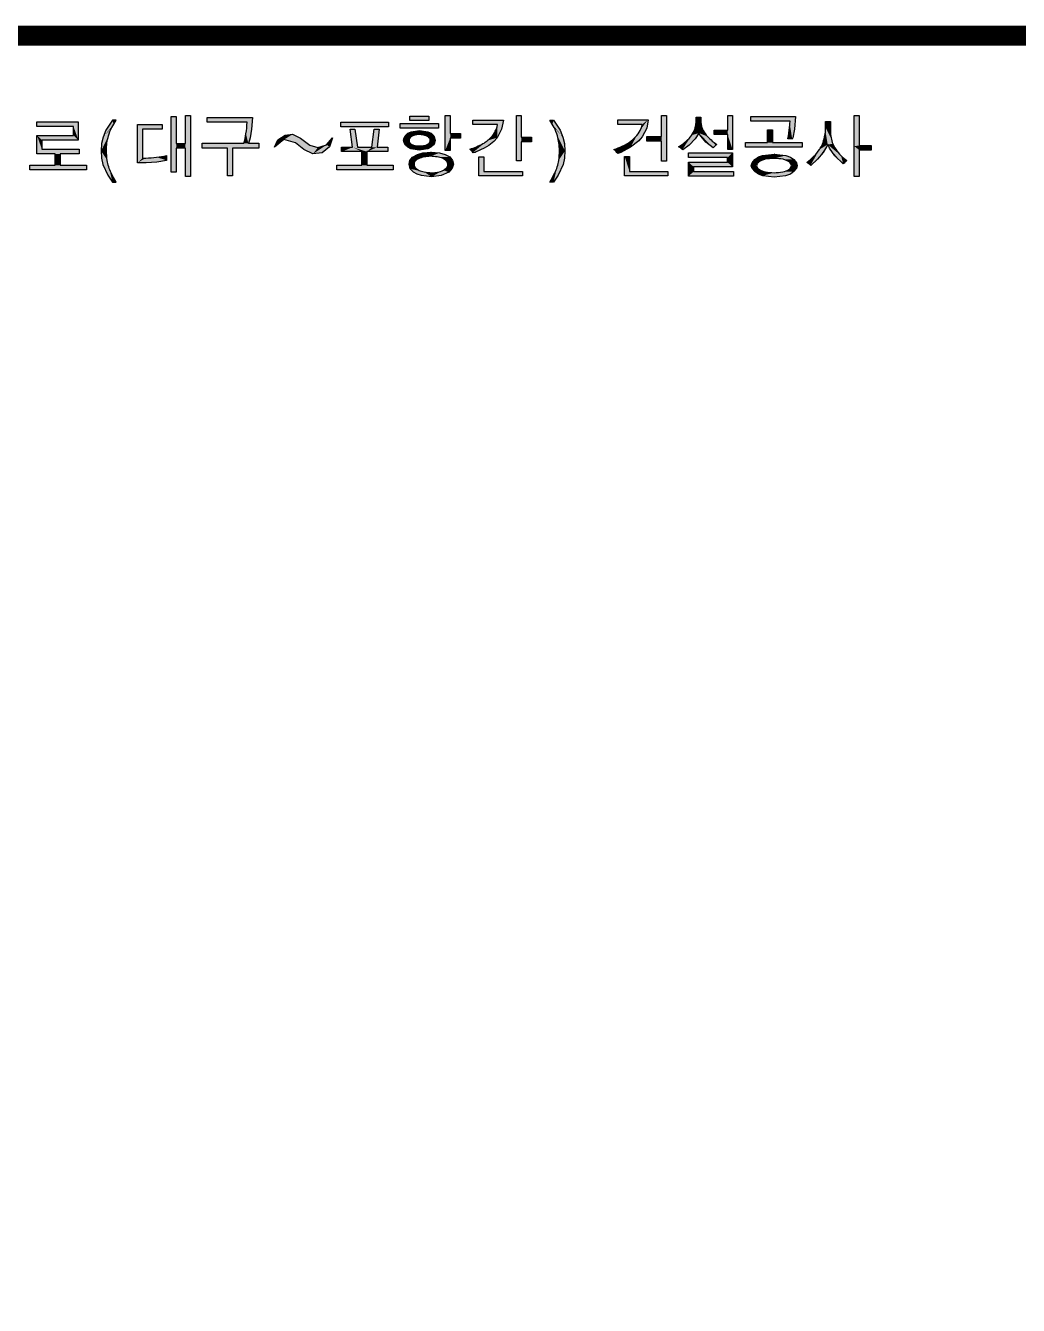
# Model space of a CAD drawing. Extents: x 0 to 777, y 0 to 579.
# Drawn here: x 95.4 to 194.3, y 434.5 to 562 of the extents above; entities that cross this region are included whole.
import ezdxf

# ---------------------------------------------------------------- set-up
doc = ezdxf.new("R2010")
doc.units = 0
doc.header["$MEASUREMENT"] = 0
doc.layers.get('0').update_dxf_attribs({"linetype": 'CONTINUOUS'})

# ---------------------------------------------------------------- blocks, each defined once
blk = doc.blocks.new('*U16', base_point=(64.74, 547.68))
at = {"color": 0}
for points in [[(64.74, 547.68), (64.25, 547.68), (64.25, 545.78)], [(64.74, 546.22), (64.74, 547.68), (64.25, 545.78)], [(64.25, 545.78), (68.61, 545.78), (66.66, 546.22)], [(66.66, 546.22), (64.74, 546.22), (64.25, 545.78)], [(68.61, 545.78), (68.61, 546.22), (66.66, 546.22)], [(64.25, 545.78), (66.43, 545.78), (68.61, 545.78)]]:
    blk.add_solid(points, dxfattribs=at)
blk = doc.blocks.new('*U17', base_point=(63.35, 548.42))
at = {"color": 0}
for points in [[(66.69, 551.32), (63.63, 551.32), (63.63, 550.89)], [(66.69, 551.32), (63.63, 550.89), (66.12, 550.89)], [(66.07, 549.58), (66.51, 550.42), (66.69, 551.32)], [(66.07, 549.58), (66.69, 551.32), (66.12, 550.89)], [(66.07, 549.58), (65.89, 550.22), (65.66, 549.84)], [(66.07, 549.58), (65.91, 550.25), (65.89, 550.22)], [(66.07, 549.58), (66.07, 550.68), (65.91, 550.25)], [(66.07, 549.58), (66.12, 550.89), (66.07, 550.68)], [(64.66, 548.99), (63.35, 548.42), (63.66, 548.09)], [(63.66, 548.09), (63.97, 548.17), (66.07, 549.58)], [(65.07, 549.27), (63.66, 548.09), (66.07, 549.58)], [(65.07, 549.27), (64.69, 549.01), (63.66, 548.09)], [(64.69, 549.01), (64.66, 548.99), (63.66, 548.09)], [(63.97, 548.17), (65.25, 548.81), (66.07, 549.58)], [(63.97, 548.17), (64.79, 548.53), (65.25, 548.81)], [(65.48, 549.63), (65.07, 549.27), (66.07, 549.58)], [(65.25, 548.81), (65.74, 549.19), (66.07, 549.58)], [(65.66, 549.84), (65.48, 549.63), (66.07, 549.58)], [(63.66, 548.09), (63.87, 548.12), (63.97, 548.17)], [(63.66, 548.09), (63.69, 548.07), (63.87, 548.12)]]:
    blk.add_solid(points, dxfattribs=at)
blk = doc.blocks.new('*U18', base_point=(68.48, 549.63))
at = {"color": 0}
for points in [[(68.48, 549.63), (68.48, 551.78), (67.99, 551.78)], [(67.99, 551.78), (67.99, 549.53), (67.99, 547.27)], [(68.48, 549.63), (67.99, 551.78), (67.99, 547.27)], [(68.48, 549.63), (67.99, 547.27), (68.48, 549.17)], [(67.99, 547.27), (68.48, 547.27), (68.48, 549.17)], [(68.48, 549.17), (69.51, 549.17), (69.51, 549.63)], [(68.48, 549.17), (69.51, 549.63), (68.48, 549.63)]]:
    blk.add_solid(points, dxfattribs=at)
blk = doc.blocks.new('*U33', base_point=(164.1, 547.5))
at = {"color": 0}
for points in [[(164.13, 547.94), (162.97, 547.81), (163.22, 547.42)], [(163.22, 547.42), (164.1, 547.5), (164.13, 547.94)], [(164.1, 547.5), (164.15, 547.93), (164.13, 547.94)]]:
    blk.add_solid(points, dxfattribs=at)
blk = doc.blocks.new('*U34', base_point=(164.15, 547.93))
at = {"color": 0}
for points in [[(162.97, 547.81), (162.17, 547.4), (161.84, 546.78)], [(162.4, 546.96), (162.97, 547.81), (161.84, 546.78)], [(162.17, 547.4), (161.92, 547.07), (161.84, 546.78)], [(162.97, 547.81), (162.56, 547.66), (162.17, 547.4)], [(162.4, 546.96), (162.49, 547.08), (162.97, 547.81)], [(162.49, 547.08), (162.58, 547.17), (162.97, 547.81)], [(162.58, 547.17), (162.73, 547.26), (162.97, 547.81)], [(162.73, 547.26), (162.87, 547.32), (162.97, 547.81)], [(162.87, 547.32), (163.11, 547.4), (162.97, 547.81)], [(163.11, 547.4), (163.22, 547.42), (162.97, 547.81)], [(164.15, 547.93), (164.1, 547.5), (164.12, 547.5)], [(165.28, 547.81), (164.15, 547.93), (164.12, 547.5)], [(166.07, 547.4), (165.28, 547.81), (164.12, 547.5)], [(166.07, 547.4), (164.12, 547.5), (164.99, 547.42)], [(166.07, 547.4), (164.99, 547.42), (165.2, 547.37)], [(166.07, 547.4), (165.2, 547.37), (165.33, 547.32)], [(166.07, 547.4), (165.74, 547.63), (165.28, 547.81)], [(166.07, 547.4), (165.33, 547.32), (165.49, 547.25)], [(166.07, 547.4), (165.49, 547.25), (165.61, 547.17)], [(166.07, 547.4), (165.61, 547.17), (165.7, 547.09)], [(166.07, 547.4), (165.7, 547.09), (165.78, 547)], [(166.07, 547.4), (165.78, 547), (165.79, 546.99)], [(166.07, 547.4), (165.79, 546.99), (165.82, 546.93)], [(166.07, 546.19), (166.07, 547.4), (165.82, 546.93)], [(166.4, 546.81), (166.33, 547.09), (166.07, 547.4)], [(166.07, 546.19), (166.4, 546.81), (166.07, 547.4)], [(162.4, 546.96), (162.4, 546.96), (161.84, 546.78)], [(162.38, 546.9), (162.4, 546.96), (161.84, 546.78)], [(162.36, 546.84), (162.38, 546.9), (161.84, 546.78)], [(162.35, 546.78), (162.36, 546.84), (161.84, 546.78)], [(161.84, 546.78), (161.92, 546.5), (162.17, 546.19)], [(161.84, 546.78), (162.17, 546.19), (162.99, 545.78)], [(162.35, 546.76), (162.35, 546.78), (161.84, 546.78)], [(162.36, 546.71), (162.35, 546.76), (161.84, 546.78)], [(162.38, 546.67), (162.36, 546.71), (161.84, 546.78)], [(162.4, 546.63), (162.38, 546.67), (161.84, 546.78)], [(162.48, 546.52), (162.4, 546.63), (161.84, 546.78)], [(162.58, 546.42), (162.48, 546.52), (161.84, 546.78)], [(162.67, 546.37), (162.58, 546.42), (161.84, 546.78)], [(162.67, 546.37), (161.84, 546.78), (162.99, 545.78)], [(162.17, 546.19), (162.53, 545.96), (162.99, 545.78)], [(162.95, 546.24), (162.67, 546.37), (162.99, 545.78)], [(163.25, 546.17), (162.95, 546.24), (162.99, 545.78)], [(162.99, 545.78), (165.25, 545.78), (166.07, 546.19)], [(164.97, 546.17), (162.99, 545.78), (166.07, 546.19)], [(164.1, 546.09), (163.25, 546.17), (162.99, 545.78)], [(164.97, 546.17), (164.1, 546.09), (162.99, 545.78)], [(166.07, 546.19), (165.07, 546.19), (164.97, 546.17)], [(166.07, 546.19), (165.36, 546.3), (165.07, 546.19)], [(165.25, 545.78), (165.74, 545.96), (166.07, 546.19)], [(166.07, 546.19), (165.63, 546.45), (165.36, 546.3)], [(166.07, 546.19), (165.67, 546.48), (165.63, 546.45)], [(166.07, 546.19), (165.74, 546.53), (165.67, 546.48)], [(166.07, 546.19), (165.79, 546.6), (165.74, 546.53)], [(166.07, 546.19), (165.81, 546.65), (165.79, 546.6)], [(166.07, 546.19), (165.83, 546.73), (165.81, 546.65)], [(166.07, 546.19), (165.82, 546.93), (165.83, 546.87)], [(166.07, 546.19), (165.83, 546.87), (165.84, 546.81)], [(166.07, 546.19), (165.84, 546.81), (165.83, 546.73)], [(166.07, 546.19), (165.84, 546.81), (165.84, 546.81)], [(166.07, 546.19), (166.33, 546.5), (166.4, 546.81)], [(162.99, 545.78), (164.12, 545.66), (165.25, 545.78)]]:
    blk.add_solid(points, dxfattribs=at)
blk = doc.blocks.new('*U35', base_point=(150.97, 550.91))
at = {"color": 0}
for points in [[(151.53, 551.37), (148.53, 551.37), (148.53, 550.91)], [(151.53, 551.37), (148.53, 550.91), (150.97, 550.91)], [(149.79, 548.63), (150.97, 549.68), (151.53, 551.37)], [(149.79, 548.63), (151.53, 551.37), (150.84, 550.45)], [(151.53, 551.37), (150.85, 550.47), (150.84, 550.45)], [(151.53, 551.37), (150.89, 550.58), (150.85, 550.47)], [(151.53, 551.37), (150.97, 550.91), (150.89, 550.58)], [(150.97, 549.68), (151.4, 550.53), (151.53, 551.37)], [(149.79, 548.63), (150.84, 550.45), (150.46, 549.85)], [(150.97, 550.91), (150.92, 550.71), (150.89, 550.58)], [(148.97, 548.73), (148.15, 548.4), (148.53, 547.99)], [(150.05, 549.42), (149.87, 549.27), (148.53, 547.99)], [(150.05, 549.42), (148.53, 547.99), (149.79, 548.63)], [(149.87, 549.27), (149.04, 548.77), (148.53, 547.99)], [(149.04, 548.77), (148.97, 548.73), (148.53, 547.99)], [(148.53, 547.99), (148.71, 548.07), (149.79, 548.63)], [(148.71, 548.07), (148.84, 548.12), (149.79, 548.63)], [(150.46, 549.85), (150.43, 549.81), (149.79, 548.63)], [(150.43, 549.81), (150.05, 549.42), (149.79, 548.63)], [(149.79, 548.63), (150.61, 549.27), (150.97, 549.68)]]:
    blk.add_solid(points, dxfattribs=at)
blk = doc.blocks.new('*U36', base_point=(152.89, 549.71))
at = {"color": 0}
for points in [[(153.38, 551.78), (152.89, 551.78), (152.89, 549.71)], [(152.89, 549.24), (153.38, 547.24), (153.38, 551.78)], [(153.38, 551.78), (152.89, 549.71), (152.89, 549.24)], [(153.38, 547.24), (153.38, 549.53), (153.38, 551.78)], [(152.89, 549.71), (151.4, 549.71), (151.4, 549.24)], [(152.89, 549.71), (151.4, 549.24), (152.89, 549.24)], [(152.89, 549.24), (152.89, 547.24), (153.38, 547.24)]]:
    blk.add_solid(points, dxfattribs=at)
blk = doc.blocks.new('*U37', base_point=(151.35, 545.78))
at = {"color": 0}
for points in [[(149.69, 546.22), (149.69, 547.71), (149.2, 547.71)], [(149.69, 546.22), (149.2, 547.71), (149.2, 545.78)], [(149.2, 545.78), (151.35, 545.78), (153.51, 546.22)], [(149.2, 545.78), (153.51, 546.22), (149.69, 546.22)], [(153.51, 546.22), (151.58, 546.22), (149.69, 546.22)], [(151.35, 545.78), (153.51, 545.78), (153.51, 546.22)]]:
    blk.add_solid(points, dxfattribs=at)
blk = doc.blocks.new('*U38', base_point=(155.17, 549.09))
at = {"color": 0}
for points in [[(157.04, 550.3), (156.33, 551.19), (156.3, 550.86)], [(156.81, 551.17), (156.81, 551.63), (156.33, 551.63)], [(156.84, 550.89), (156.81, 551.17), (156.33, 551.63)], [(156.91, 550.62), (156.84, 550.89), (156.33, 551.63)], [(157.04, 550.3), (156.91, 550.62), (156.33, 551.63)], [(157.04, 550.3), (156.33, 551.63), (156.33, 551.19)], [(154.96, 548.4), (155.63, 548.83), (156.61, 550.04)], [(155.9, 549.84), (154.96, 548.4), (156.61, 550.04)], [(155.63, 548.83), (156.25, 549.48), (156.61, 550.04)], [(156.15, 550.3), (155.9, 549.84), (156.61, 550.04)], [(156.21, 550.46), (156.15, 550.3), (156.61, 550.04)], [(156.3, 550.86), (156.21, 550.46), (156.61, 550.04)], [(156.61, 550.04), (157.04, 550.3), (156.3, 550.86)], [(156.61, 550.04), (157.07, 550.25), (157.04, 550.3)], [(156.61, 550.04), (157.45, 549.71), (157.07, 550.25)], [(156.61, 550.04), (156.71, 549.86), (156.79, 549.73)], [(156.61, 550.04), (156.79, 549.73), (158.02, 548.58)], [(156.61, 550.04), (158.02, 548.58), (158.28, 548.81)], [(156.61, 550.04), (158.28, 548.81), (157.45, 549.71)], [(155.17, 549.09), (154.58, 548.68), (154.96, 548.4)], [(155.9, 549.84), (155.76, 549.66), (154.96, 548.4)], [(155.76, 549.66), (155.17, 549.09), (154.96, 548.4)], [(154.96, 548.4), (154.99, 548.37), (155.63, 548.83)], [(156.79, 549.73), (157.3, 549.14), (158.02, 548.58)], [(158.28, 548.81), (157.94, 549.24), (157.45, 549.71)], [(158.28, 548.99), (158.25, 549.01), (157.94, 549.24)], [(158.28, 548.81), (158.28, 548.99), (157.94, 549.24)], [(158.02, 548.58), (158.22, 548.76), (158.28, 548.81)], [(158.02, 548.58), (158.17, 548.71), (158.22, 548.76)], [(158.28, 548.81), (158.4, 548.91), (158.28, 548.99)]]:
    blk.add_solid(points, dxfattribs=at)
blk = doc.blocks.new('*U39', base_point=(157.76, 548.07))
at = {"color": 0}
for points in [[(157.76, 548.07), (155.58, 548.07), (155.58, 547.6)], [(159.94, 548.07), (157.76, 548.07), (155.58, 547.6)], [(159.94, 548.07), (155.58, 547.6), (159.45, 547.6)], [(155.58, 547.6), (157.53, 547.6), (159.45, 547.6)], [(159.94, 546.68), (159.94, 548.07), (159.45, 547.6)], [(159.94, 546.68), (159.45, 547.6), (159.45, 547.14)], [(159.45, 547.14), (157.51, 547.14), (155.58, 547.14)], [(155.58, 547.14), (155.58, 545.76), (156.07, 546.19)], [(155.58, 547.14), (156.07, 546.19), (156.07, 546.68)], [(159.45, 547.14), (155.58, 547.14), (156.07, 546.68)], [(155.58, 545.76), (160.07, 545.76), (158.07, 546.19)], [(155.58, 545.76), (158.07, 546.19), (156.07, 546.19)], [(156.07, 546.68), (159.94, 546.68), (159.45, 547.14)], [(156.07, 546.68), (158.02, 546.68), (159.94, 546.68)], [(160.07, 545.76), (160.07, 546.19), (158.07, 546.19)], [(155.58, 545.76), (157.84, 545.76), (160.07, 545.76)]]:
    blk.add_solid(points, dxfattribs=at)
blk = doc.blocks.new('*U40', base_point=(159.97, 550.09))
at = {"color": 0}
for points in [[(159.97, 550.09), (159.97, 551.78), (159.48, 551.78)], [(159.97, 548.4), (159.97, 550.09), (159.48, 551.78)], [(159.48, 549.89), (159.97, 548.4), (159.48, 551.78)], [(159.48, 551.78), (159.48, 550.32), (159.48, 549.89)], [(159.48, 550.32), (158.12, 550.32), (158.12, 549.89)], [(159.48, 550.32), (158.12, 549.89), (159.48, 549.89)], [(159.48, 549.89), (159.48, 548.4), (159.97, 548.4)]]:
    blk.add_solid(points, dxfattribs=at)
blk = doc.blocks.new('*U41', base_point=(161.79, 551.68))
at = {"color": 0}
for points in [[(161.79, 551.68), (161.79, 551.22), (163.76, 551.22)], [(166.22, 551.68), (163.99, 551.68), (161.79, 551.68)], [(161.79, 551.68), (163.76, 551.22), (165.71, 551.22)], [(166.22, 551.68), (161.79, 551.68), (165.71, 551.22)], [(165.71, 551.22), (165.69, 550.96), (165.69, 550.86)], [(165.71, 551.22), (165.69, 550.86), (165.92, 549.42)], [(165.92, 549.42), (166.22, 551.68), (165.71, 551.22)], [(165.92, 549.42), (166.12, 550.42), (166.22, 551.68)], [(165.66, 550.6), (165.48, 549.48), (165.92, 549.42)], [(165.69, 550.86), (165.66, 550.6), (165.92, 549.42)], [(165.92, 549.42), (165.97, 549.58), (166.12, 550.42)]]:
    blk.add_solid(points, dxfattribs=at)
blk = doc.blocks.new('*U42', base_point=(163.94, 549.09))
at = {"color": 0}
for points in [[(163.94, 549.09), (163.94, 550.35), (163.45, 550.35)], [(163.94, 549.09), (163.45, 550.35), (163.45, 549.09)], [(163.45, 549.09), (161.25, 549.09), (161.25, 548.63)], [(163.45, 549.09), (161.25, 548.63), (166.89, 548.63)], [(161.25, 548.63), (164.07, 548.63), (166.89, 548.63)], [(166.89, 548.63), (163.94, 549.09), (163.45, 549.09)], [(166.89, 548.63), (166.89, 549.09), (163.94, 549.09)]]:
    blk.add_solid(points, dxfattribs=at)
blk = doc.blocks.new('*U43', base_point=(167.38, 547.12))
at = {"color": 0}
for points in [[(169.71, 551.19), (169.25, 551.19), (169.25, 550.58)], [(169.71, 550.24), (169.71, 551.19), (169.25, 550.58)], [(169.71, 550.24), (169.71, 550.6), (169.71, 551.19)], [(169.22, 550.3), (169.15, 549.66), (169.45, 548.91)], [(169.45, 548.91), (169.25, 550.58), (169.22, 550.3)], [(169.79, 549.58), (169.71, 550.24), (169.25, 550.58)], [(169.81, 549.45), (169.79, 549.58), (169.25, 550.58)], [(169.97, 548.96), (169.81, 549.45), (169.25, 550.58)], [(169.45, 548.91), (169.97, 548.96), (169.25, 550.58)], [(167.74, 546.83), (168.43, 547.42), (169.45, 548.91)], [(168.63, 548.4), (167.74, 546.83), (169.45, 548.91)], [(168.43, 547.42), (168.99, 548.12), (169.45, 548.91)], [(168.92, 548.94), (168.63, 548.4), (169.45, 548.91)], [(169.15, 549.66), (168.92, 548.94), (169.45, 548.91)], [(169.45, 548.91), (170.25, 548.45), (169.97, 548.96)], [(169.45, 548.91), (169.58, 548.63), (169.63, 548.53)], [(169.45, 548.91), (169.63, 548.53), (170.99, 546.96)], [(169.45, 548.91), (170.99, 546.96), (170.79, 547.78)], [(169.45, 548.91), (170.79, 547.78), (170.25, 548.45)], [(168.07, 547.73), (167.38, 547.12), (167.74, 546.83)], [(168.63, 548.4), (168.07, 547.73), (167.74, 546.83)], [(167.74, 546.83), (167.76, 546.81), (168.43, 547.42)], [(169.63, 548.53), (170.15, 547.78), (170.99, 546.96)], [(171.2, 547.18), (171.35, 547.3), (170.79, 547.78)], [(170.99, 546.96), (171.2, 547.18), (170.79, 547.78)]]:
    blk.add_solid(points, dxfattribs=at)
blk = doc.blocks.new('*U44', base_point=(172.58, 551.78))
at = {"color": 0}
for points in [[(172.58, 551.78), (172.1, 551.78), (172.1, 548.73)], [(172.58, 548.81), (172.58, 551.78), (172.1, 548.73)], [(172.58, 548.81), (172.1, 548.73), (172.58, 548.35)], [(172.1, 548.73), (172.1, 545.71), (172.58, 545.71)], [(172.1, 548.73), (172.58, 545.71), (172.58, 548.35)], [(172.58, 548.35), (173.76, 548.35), (173.76, 548.81)], [(172.58, 548.35), (173.76, 548.81), (172.58, 548.81)]]:
    blk.add_solid(points, dxfattribs=at)
blk = doc.blocks.new('*U25', base_point=(95.43, 547.96))
at = {"color": 0}
for points in [[(97.74, 551.17), (95.66, 551.17), (93.61, 551.17)], [(93.61, 551.17), (93.61, 550.71), (95.43, 550.71)], [(97.74, 551.17), (93.61, 551.17), (95.43, 550.71)], [(97.74, 551.17), (95.43, 550.71), (97.25, 550.71)], [(97.74, 549.35), (97.74, 551.17), (97.25, 550.71)], [(97.74, 549.35), (97.25, 550.71), (97.25, 549.81)], [(97.25, 549.81), (95.43, 549.81), (93.61, 549.81)], [(94.1, 549.35), (97.25, 549.81), (93.61, 549.81)], [(93.61, 549.81), (93.61, 547.96), (94.1, 548.42)], [(94.1, 548.42), (94.1, 549.35), (93.61, 549.81)], [(94.1, 549.35), (97.74, 549.35), (97.25, 549.81)], [(94.1, 549.35), (95.92, 549.35), (97.74, 549.35)], [(93.61, 547.96), (95.92, 547.96), (94.1, 548.42)], [(93.61, 547.96), (95.43, 547.96), (95.92, 547.96)], [(97.81, 548.42), (95.94, 548.42), (94.1, 548.42)], [(95.92, 547.96), (97.81, 548.42), (94.1, 548.42)], [(95.43, 547.96), (95.43, 546.83), (95.92, 546.83)], [(95.43, 547.96), (95.92, 546.83), (95.92, 547.96)], [(95.92, 547.96), (97.81, 547.96), (97.81, 548.42)], [(95.43, 546.83), (92.92, 546.83), (92.92, 546.37)], [(95.43, 546.83), (92.92, 546.37), (98.56, 546.37)], [(92.92, 546.37), (95.74, 546.37), (98.56, 546.37)], [(95.43, 546.83), (98.56, 546.37), (95.92, 546.83)], [(98.56, 546.37), (98.56, 546.83), (95.92, 546.83)]]:
    blk.add_solid(points, dxfattribs=at)
blk = doc.blocks.new('*U52', base_point=(90.94, 608.02))
at = {"color": 0}
for points in [[(90.02, 609.69), (89.66, 609.69), (89.89, 609.3)], [(90.94, 608.02), (90.02, 609.69), (89.89, 609.3)], [(90.94, 608.02), (89.89, 609.3), (90.07, 608.97)], [(90.94, 608.02), (90.66, 608.71), (90.02, 609.69)], [(91.15, 606.64), (90.94, 608.02), (90.07, 608.97)], [(91.15, 606.64), (90.07, 608.97), (90.35, 608.31)], [(91.15, 606.64), (90.35, 608.31), (90.41, 608.12)], [(91.15, 606.64), (90.41, 608.12), (90.56, 607.43)], [(90.56, 607.43), (90.61, 606.64), (91.15, 606.64)], [(91.15, 606.64), (91.1, 607.36), (90.94, 608.02)], [(90.02, 603.52), (90.97, 605.28), (91.15, 606.64)], [(90.53, 605.69), (90.02, 603.52), (91.15, 606.64)], [(90.61, 606.64), (90.53, 605.69), (91.15, 606.64)], [(90.97, 605.28), (91.1, 605.9), (91.15, 606.64)], [(90.53, 605.69), (90.34, 604.91), (90.02, 603.52)], [(90.02, 603.52), (90.48, 604.21), (90.97, 605.28)], [(90.34, 604.91), (90.15, 604.44), (90.02, 603.52)], [(90.15, 604.44), (89.64, 603.52), (90.02, 603.52)]]:
    blk.add_solid(points, dxfattribs=at)
blk = doc.blocks.new('*U30', base_point=(59.3, 547.66))
at = {"color": 0}
for points in [[(58.63, 547.91), (58.15, 547.63), (57.87, 547.3)], [(58.63, 547.91), (57.87, 547.3), (57.92, 546.48)], [(58.32, 547.09), (58.63, 547.91), (57.92, 546.48)], [(58.32, 547.09), (58.35, 547.17), (58.63, 547.91)], [(58.35, 547.17), (58.38, 547.22), (58.63, 547.91)], [(58.38, 547.22), (58.51, 547.34), (58.63, 547.91)], [(58.51, 547.34), (58.65, 547.44), (58.63, 547.91)], [(59.3, 547.66), (59.15, 548.07), (58.63, 547.91)], [(59.12, 547.62), (59.3, 547.66), (58.63, 547.91)], [(58.74, 547.48), (59.12, 547.62), (58.63, 547.91)], [(58.65, 547.44), (58.74, 547.48), (58.63, 547.91)], [(60.84, 548.07), (59.99, 548.14), (59.92, 547.73)], [(61.84, 547.66), (60.84, 548.07), (59.92, 547.73)], [(61.84, 547.66), (59.92, 547.73), (60.61, 547.66)], [(61.84, 547.66), (60.61, 547.66), (61.08, 547.54)], [(61.84, 547.66), (61.38, 547.91), (60.84, 548.07)], [(61.84, 547.66), (61.08, 547.54), (61.12, 547.53)], [(61.84, 547.66), (61.12, 547.53), (61.31, 547.43)], [(61.84, 547.66), (61.31, 547.43), (61.48, 547.3)], [(61.84, 547.66), (61.48, 547.3), (61.53, 547.24)], [(61.84, 547.66), (61.53, 547.24), (61.58, 547.17)], [(61.84, 547.66), (61.58, 547.17), (61.62, 547.1)], [(61.84, 547.66), (61.62, 547.1), (61.65, 547.01)], [(61.84, 547.66), (61.65, 547.01), (61.66, 546.93)], [(61.74, 546.14), (61.84, 547.66), (61.66, 546.93)], [(61.74, 546.14), (62.22, 546.94), (61.84, 547.66)], [(62.22, 546.94), (62.12, 547.32), (61.84, 547.66)], [(57.87, 547.3), (57.79, 546.94), (57.92, 546.48)], [(58.3, 547), (58.32, 547.09), (57.92, 546.48)], [(58.3, 546.91), (58.3, 547), (57.92, 546.48)], [(58.31, 546.83), (58.3, 546.91), (57.92, 546.48)], [(58.34, 546.74), (58.31, 546.83), (57.92, 546.48)], [(58.38, 546.65), (58.34, 546.74), (57.92, 546.48)], [(58.43, 546.58), (58.38, 546.65), (57.92, 546.48)], [(58.49, 546.51), (58.43, 546.58), (57.92, 546.48)], [(58.63, 546.4), (58.49, 546.51), (57.92, 546.48)], [(57.92, 546.48), (58.25, 546.14), (58.61, 545.94)], [(57.92, 546.48), (58.61, 545.94), (60.04, 545.68)], [(58.79, 546.32), (58.63, 546.4), (57.92, 546.48)], [(58.83, 546.31), (58.79, 546.32), (57.92, 546.48)], [(59.3, 546.17), (58.83, 546.31), (57.92, 546.48)], [(59.3, 546.17), (57.92, 546.48), (60.04, 545.68)], [(59.36, 546.16), (59.3, 546.17), (60.04, 545.68)], [(60.07, 546.09), (59.36, 546.16), (60.04, 545.68)], [(60.04, 545.68), (61.74, 546.14), (61.22, 546.35)], [(60.04, 545.68), (61.22, 546.35), (60.9, 546.21)], [(60.04, 545.68), (60.9, 546.21), (60.63, 546.14)], [(60.04, 545.68), (60.99, 545.81), (61.74, 546.14)], [(60.63, 546.14), (60.07, 546.09), (60.04, 545.68)], [(61.74, 546.14), (61.4, 546.46), (61.22, 546.35)], [(61.74, 546.14), (61.56, 546.6), (61.4, 546.46)], [(61.74, 546.14), (61.59, 546.65), (61.56, 546.6)], [(61.74, 546.14), (61.63, 546.73), (61.59, 546.65)], [(61.74, 546.14), (61.65, 546.81), (61.63, 546.73)], [(61.74, 546.14), (61.66, 546.89), (61.65, 546.81)], [(61.74, 546.14), (61.66, 546.93), (61.66, 546.89)], [(61.74, 546.14), (62.1, 546.53), (62.22, 546.94)], [(58.61, 545.94), (59.02, 545.81), (60.04, 545.68)]]:
    blk.add_solid(points, dxfattribs=at)
blk = doc.blocks.new('*U29', base_point=(59.92, 547.73))
at = {"color": 0}
for points in [[(59.98, 548.14), (59.15, 548.07), (59.3, 547.66)], [(59.3, 547.66), (59.92, 547.73), (59.98, 548.14)], [(59.92, 547.73), (59.99, 548.14), (59.98, 548.14)]]:
    blk.add_solid(points, dxfattribs=at)
blk = doc.blocks.new('*U28', base_point=(58.28, 549.81))
at = {"color": 0}
for points in [[(57.66, 550.01), (57.4, 549.78), (57.3, 549.58)], [(57.66, 550.01), (57.3, 549.58), (57.3, 549.07)], [(57.79, 549.29), (57.66, 550.01), (57.3, 549.07)], [(58.28, 549.81), (57.99, 550.17), (57.66, 550.01)], [(58.14, 549.75), (58.28, 549.81), (57.66, 550.01)], [(57.99, 549.66), (58.14, 549.75), (57.66, 550.01)], [(57.87, 549.55), (57.99, 549.66), (57.66, 550.01)], [(57.86, 549.55), (57.87, 549.55), (57.66, 550.01)], [(57.83, 549.51), (57.86, 549.55), (57.66, 550.01)], [(57.81, 549.48), (57.83, 549.51), (57.66, 550.01)], [(57.8, 549.43), (57.81, 549.48), (57.66, 550.01)], [(57.79, 549.39), (57.8, 549.43), (57.66, 550.01)], [(57.79, 549.35), (57.79, 549.39), (57.66, 550.01)], [(57.79, 549.29), (57.79, 549.35), (57.66, 550.01)], [(59.66, 550.17), (58.84, 550.3), (58.87, 549.89)], [(59.66, 550.17), (58.87, 549.89), (59.34, 549.82)], [(59.66, 550.17), (59.34, 549.82), (59.38, 549.81)], [(59.66, 550.17), (59.38, 549.81), (59.51, 549.77)], [(59.66, 550.17), (59.51, 549.77), (59.63, 549.71)], [(59.66, 550.17), (59.63, 549.71), (59.71, 549.66)], [(60.25, 549.76), (59.99, 550.01), (59.66, 550.17)], [(60.33, 549.04), (60.25, 549.76), (59.66, 550.17)], [(59.66, 550.17), (59.71, 549.66), (59.78, 549.61)], [(59.66, 550.17), (59.78, 549.61), (59.81, 549.58)], [(60.33, 549.04), (59.66, 550.17), (59.81, 549.58)], [(57.3, 549.58), (57.25, 549.32), (57.3, 549.07)], [(57.81, 549.2), (57.79, 549.29), (57.3, 549.07)], [(57.84, 549.12), (57.81, 549.2), (57.3, 549.07)], [(57.89, 549.04), (57.84, 549.12), (57.3, 549.07)], [(57.3, 549.07), (57.43, 548.83), (57.66, 548.63)], [(57.3, 549.07), (57.66, 548.63), (58.81, 548.35)], [(57.97, 548.97), (57.89, 549.04), (57.3, 549.07)], [(58.11, 548.89), (57.97, 548.97), (57.3, 549.07)], [(58.25, 548.83), (58.11, 548.89), (57.3, 549.07)], [(58.25, 548.83), (57.3, 549.07), (58.81, 548.35)], [(57.66, 548.63), (57.97, 548.48), (58.81, 548.35)], [(58.38, 548.81), (58.25, 548.83), (58.81, 548.35)], [(58.87, 548.76), (58.38, 548.81), (58.81, 548.35)], [(58.81, 548.35), (59.97, 548.63), (60.33, 549.04)], [(58.81, 548.35), (60.33, 549.04), (59.68, 548.95)], [(58.81, 548.35), (59.68, 548.95), (59.55, 548.87)], [(58.81, 548.35), (59.55, 548.87), (59.41, 548.82)], [(58.81, 548.35), (59.41, 548.82), (59.35, 548.81)], [(59.35, 548.81), (58.9, 548.76), (58.81, 548.35)], [(58.9, 548.76), (58.87, 548.76), (58.81, 548.35)], [(58.81, 548.35), (59.66, 548.48), (59.97, 548.63)], [(60.33, 549.04), (59.79, 549.04), (59.68, 548.95)], [(60.33, 549.04), (59.83, 549.09), (59.79, 549.04)], [(60.33, 549.04), (59.81, 549.58), (59.86, 549.52)], [(60.33, 549.04), (59.87, 549.16), (59.83, 549.09)], [(60.33, 549.04), (59.86, 549.52), (59.89, 549.46)], [(60.33, 549.04), (59.9, 549.24), (59.87, 549.16)], [(60.33, 549.04), (59.89, 549.46), (59.91, 549.4)], [(60.33, 549.04), (59.92, 549.32), (59.9, 549.24)], [(60.33, 549.04), (59.91, 549.4), (59.92, 549.33)], [(60.33, 549.04), (59.92, 549.33), (59.92, 549.32)], [(59.97, 548.63), (60.22, 548.86), (60.33, 549.04)], [(60.33, 549.04), (60.38, 549.32), (60.25, 549.76)]]:
    blk.add_solid(points, dxfattribs=at)
blk = doc.blocks.new('*U27', base_point=(58.87, 549.89))
at = {"color": 0}
for points in [[(58.87, 549.89), (58.84, 550.3), (57.99, 550.17)], [(57.99, 550.17), (58.28, 549.81), (58.68, 549.88)], [(58.68, 549.88), (58.87, 549.89), (57.99, 550.17)]]:
    blk.add_solid(points, dxfattribs=at)
blk = doc.blocks.new('*U15', base_point=(61.89, 549.99))
at = {"color": 0}
for points in [[(61.89, 549.99), (61.89, 551.81), (61.4, 551.81)], [(61.4, 551.81), (61.4, 550.07), (61.4, 548.32)], [(61.89, 549.99), (61.4, 551.81), (61.4, 548.32)], [(61.89, 549.99), (61.4, 548.32), (61.89, 549.55)], [(61.89, 549.55), (62.92, 549.55), (62.92, 549.99)], [(61.89, 549.55), (62.92, 549.99), (61.89, 549.99)], [(61.4, 548.32), (61.89, 548.32), (61.89, 549.55)]]:
    blk.add_solid(points, dxfattribs=at)
blk = doc.blocks.new('*U14', base_point=(57.87, 551.73))
at = {"color": 0}
for points in [[(57.87, 551.73), (57.87, 551.3), (59.76, 551.3)], [(59.76, 551.3), (59.76, 551.73), (57.87, 551.73)]]:
    blk.add_solid(points, dxfattribs=at)
blk = doc.blocks.new('*U13', base_point=(56.92, 550.99))
at = {"color": 0}
for points in [[(56.92, 550.99), (56.92, 550.53), (58.81, 550.53)], [(60.71, 550.99), (58.81, 550.99), (56.92, 550.99)], [(56.92, 550.99), (58.81, 550.53), (60.71, 550.99)], [(58.81, 550.53), (60.71, 550.53), (60.71, 550.99)]]:
    blk.add_solid(points, dxfattribs=at)
blk = doc.blocks.new('*U12', base_point=(52.17, 548.63))
at = {"color": 0}
for points in [[(52.66, 548.63), (52.4, 550.42), (51.92, 550.42)], [(52.66, 548.63), (51.92, 550.42), (52.17, 548.63)], [(54.61, 548.63), (54.33, 550.42), (54.1, 548.63)], [(54.61, 548.63), (54.81, 550.42), (54.33, 550.42)], [(52.17, 548.63), (51.07, 548.63), (51.07, 548.19)], [(52.17, 548.63), (51.07, 548.19), (53.1, 548.19)], [(54.1, 548.63), (52.66, 548.63), (52.17, 548.63)], [(53.58, 548.19), (54.1, 548.63), (52.17, 548.63)], [(53.58, 548.19), (52.17, 548.63), (53.1, 548.19)], [(53.58, 548.19), (55.66, 548.19), (55.66, 548.63)], [(53.58, 548.19), (55.66, 548.63), (54.61, 548.63)], [(53.58, 548.19), (54.61, 548.63), (54.1, 548.63)], [(53.1, 548.19), (53.1, 546.83), (53.58, 546.83)], [(53.1, 548.19), (53.58, 546.83), (53.58, 548.19)], [(53.1, 546.83), (50.58, 546.83), (50.58, 546.37)], [(53.1, 546.83), (50.58, 546.37), (56.22, 546.37)], [(50.58, 546.37), (53.4, 546.37), (56.22, 546.37)], [(53.1, 546.83), (56.22, 546.37), (53.58, 546.83)], [(56.22, 546.37), (56.22, 546.83), (53.58, 546.83)]]:
    blk.add_solid(points, dxfattribs=at)
blk = doc.blocks.new('*U11', base_point=(50.99, 551.12))
at = {"color": 0}
for points in [[(50.99, 551.12), (50.99, 550.68), (53.38, 550.68)], [(55.74, 551.12), (53.35, 551.12), (50.99, 551.12)], [(50.99, 551.12), (53.38, 550.68), (55.74, 551.12)], [(53.38, 550.68), (55.74, 550.68), (55.74, 551.12)]]:
    blk.add_solid(points, dxfattribs=at)
blk = doc.blocks.new('*U10', base_point=(47.89, 548.84))
at = {"color": 0}
for points in [[(46.17, 549.91), (45.43, 549.85), (44.71, 549.37)], [(46.17, 549.91), (44.71, 549.37), (45.32, 549.39)], [(47.89, 548.84), (46.17, 549.91), (45.32, 549.39)], [(47.89, 548.84), (46.99, 549.54), (46.17, 549.91)], [(44.71, 549.37), (44.4, 548.63), (45.32, 549.39)], [(48.71, 548.61), (47.89, 548.84), (45.32, 549.39)], [(48.71, 548.61), (45.32, 549.39), (46.48, 549.07)], [(46.48, 549.07), (47.3, 548.42), (48.21, 547.96)], [(46.48, 549.07), (48.21, 547.96), (48.71, 548.61)], [(48.21, 547.96), (49.85, 548.67), (49.58, 548.88)], [(48.21, 547.96), (49.58, 548.88), (48.71, 548.61)], [(48.21, 547.96), (49.13, 548.08), (49.85, 548.67)], [(49.85, 548.67), (50.17, 549.56), (49.58, 548.88)]]:
    blk.add_solid(points, dxfattribs=at)
blk = doc.blocks.new('*U9', base_point=(37.56, 549.01))
at = {"color": 0}
for points in [[(42.56, 551.58), (40.3, 551.58), (38.04, 551.58)], [(38.04, 551.58), (38.04, 551.14), (40.04, 551.14)], [(42.56, 551.58), (38.04, 551.58), (40.04, 551.14)], [(42.56, 551.58), (40.04, 551.14), (42.04, 551.14)], [(42.17, 549.01), (42.56, 551.58), (42.04, 551.14)], [(42.17, 549.01), (42.48, 550.42), (42.56, 551.58)], [(41.92, 549.96), (41.71, 549.01), (42.17, 548.99)], [(42.04, 551.14), (41.92, 549.96), (42.17, 548.99)], [(42.17, 548.99), (42.17, 549.01), (42.04, 551.14)], [(42.17, 549.01), (42.33, 549.58), (42.48, 550.42)], [(37.56, 549.01), (37.56, 548.55), (40.1, 548.55)], [(41.71, 549.01), (39.63, 549.01), (37.56, 549.01)], [(41.71, 549.01), (37.56, 549.01), (40.1, 548.55)], [(41.71, 549.01), (40.1, 548.55), (42.17, 548.99)], [(40.1, 548.55), (40.58, 548.55), (42.17, 548.99)], [(40.58, 548.55), (43.2, 548.55), (43.2, 549.01)], [(40.58, 548.55), (43.2, 549.01), (42.17, 548.99)], [(43.2, 549.01), (42.18, 549.01), (42.17, 548.99)], [(40.1, 548.55), (40.1, 545.78), (40.58, 545.78)], [(40.1, 548.55), (40.58, 545.78), (40.58, 548.55)]]:
    blk.add_solid(points, dxfattribs=at)
blk = doc.blocks.new('*U1', base_point=(34.97, 548.53))
at = {"color": 0}
for points in [[(34.97, 548.99), (34.97, 551.68), (34.48, 551.68)], [(34.48, 551.68), (34.48, 548.91), (34.48, 546.14)], [(34.97, 548.99), (34.48, 551.68), (34.48, 546.14)], [(36.38, 551.81), (35.89, 551.81), (35.89, 548.99)], [(35.89, 548.53), (36.38, 545.71), (36.38, 551.81)], [(35.89, 548.53), (36.38, 551.81), (35.89, 548.99)], [(36.38, 545.71), (36.38, 548.76), (36.38, 551.81)], [(34.97, 548.99), (34.48, 546.14), (34.97, 548.53)], [(34.97, 548.53), (35.89, 548.53), (35.89, 548.99)], [(35.89, 548.99), (34.97, 548.99), (34.97, 548.53)], [(34.48, 546.14), (34.97, 546.14), (34.97, 548.53)], [(35.89, 548.53), (35.89, 545.71), (36.38, 545.71)]]:
    blk.add_solid(points, dxfattribs=at)
blk = doc.blocks.new('*U0', base_point=(31.61, 550.42))
at = {"color": 0}
for points in [[(31.12, 550.89), (31.12, 548.96), (31.12, 547.07)], [(31.61, 550.42), (33.58, 550.89), (31.12, 550.89)], [(31.61, 547.55), (31.61, 550.42), (31.12, 550.89)], [(31.61, 547.55), (31.12, 550.89), (31.12, 547.07)], [(31.61, 550.42), (33.58, 550.42), (33.58, 550.89)], [(31.12, 547.07), (33.99, 547.32), (31.94, 547.55)], [(31.12, 547.07), (31.94, 547.55), (31.61, 547.55)], [(31.12, 547.07), (31.97, 547.07), (33.99, 547.32)], [(33.99, 547.32), (33.02, 547.63), (31.94, 547.55)], [(31.97, 547.07), (33.04, 547.14), (33.99, 547.32)], [(33.99, 547.32), (33.99, 547.81), (33.02, 547.63)], [(31.12, 547.07), (31.63, 547.07), (31.97, 547.07)]]:
    blk.add_solid(points, dxfattribs=at)

msp = doc.modelspace()

# ---------------------------------------------------------------- linework, layer by layer
for p, q in [((133.79, 551.46), (134.07, 551.1)), ((134.64, 551.59), (134.66, 551.18)), ((134.95, 549.36), (135.1, 548.95)), ((135.79, 549.43), (135.71, 549.02)), ((168.84, 549.1), (169.1, 548.72)), ((170.02, 549.23), (169.97, 548.79))]:
    msp.add_line(p, q)
at = {"color": 7}
msp.add_lwpolyline([(1.08, 1.05, 2, 2, 0), (1.08, 561.05, 2, 2, 0), (776.08, 561.05, 2, 2, 0), (776.08, 1.05, 2, 2, 0)], format="xyseb", close=True, dxfattribs=at)
for points in [[(98.8, 549.25), (98.8, 548.13), (101.44, 548.13), (101.44, 547.66), (98.62, 547.66), (95.8, 547.66), (95.8, 548.13), (98.32, 548.13), (98.32, 549.25), (96.5, 549.25), (96.5, 551.1), (98.32, 551.1), (100.14, 551.1), (100.14, 552), (98.32, 552), (96.5, 552), (96.5, 552.46), (98.55, 552.46), (100.62, 552.46), (100.62, 550.64), (98.8, 550.64), (96.98, 550.64), (96.98, 549.72), (98.83, 549.72), (100.7, 549.72), (100.7, 549.25), (98.8, 549.25)], [(109.89, 552.97), (110.38, 552.97), (110.38, 550.28), (111.3, 550.28), (111.3, 553.1), (111.79, 553.1), (111.79, 550.05), (111.79, 547), (111.3, 547), (111.3, 549.82), (110.38, 549.82), (110.38, 547.43), (109.89, 547.43), (109.89, 550.2), (109.89, 552.97)], [(133.66, 553.02), (135.56, 553.02), (135.56, 552.59), (133.66, 552.59), (133.66, 553.02)], [(137.2, 553.1), (137.69, 553.1), (137.69, 551.28), (138.71, 551.28), (138.71, 550.84), (137.69, 550.84), (137.69, 549.61), (137.2, 549.61), (137.2, 551.36), (137.2, 553.1)], [(144.29, 553.07), (144.78, 553.07), (144.78, 550.92), (145.81, 550.92), (145.81, 550.46), (144.78, 550.46), (144.78, 548.56), (144.29, 548.56), (144.29, 550.82), (144.29, 553.07)], [(158.77, 553.07), (159.25, 553.07), (159.25, 550.82), (159.25, 548.54), (158.77, 548.54), (158.77, 550.54), (157.28, 550.54), (157.28, 551), (158.77, 551), (158.77, 553.07)], [(165.36, 553.07), (165.84, 553.07), (165.84, 551.38), (165.84, 549.69), (165.36, 549.69), (165.36, 551.18), (164, 551.18), (164, 551.61), (165.36, 551.61), (165.36, 553.07)], [(177.97, 553.07), (178.46, 553.07), (178.46, 550.1), (179.64, 550.1), (179.64, 549.64), (178.46, 549.64), (178.46, 547), (177.97, 547), (177.97, 550.02), (177.97, 553.07)], [(129.38, 549.49), (129.38, 548.13), (132.02, 548.13), (132.02, 547.66), (129.2, 547.66), (126.38, 547.66), (126.38, 548.13), (128.89, 548.13), (128.89, 549.49), (126.87, 549.49), (126.87, 549.92), (127.97, 549.92), (127.71, 551.72), (128.2, 551.72), (128.46, 549.92), (129.89, 549.92), (130.12, 551.72), (130.61, 551.72), (130.41, 549.92), (131.46, 549.92), (131.46, 549.49), (129.38, 549.49)], [(126.79, 552.41), (129.15, 552.41), (131.54, 552.41), (131.54, 551.97), (129.18, 551.97), (126.79, 551.97), (126.79, 552.41)], [(132.71, 552.28), (134.61, 552.28), (136.51, 552.28), (136.51, 551.82), (134.61, 551.82), (132.71, 551.82), (132.71, 552.28)], [(134.64, 551.59), (135.46, 551.46), (135.79, 551.31), (136.05, 551.05), (136.18, 550.61), (136.12, 550.33), (136.02, 550.15), (135.77, 549.92), (135.46, 549.77), (134.61, 549.64), (133.77, 549.77), (133.46, 549.92), (133.23, 550.13), (133.1, 550.36), (133.05, 550.61), (133.1, 550.87), (133.2, 551.07), (133.46, 551.31), (133.79, 551.46), (134.64, 551.59)], [(167.12, 550.38), (169.33, 550.38), (169.33, 551.64), (169.82, 551.64), (169.82, 550.38), (172.77, 550.38), (172.77, 549.92), (169.94, 549.92), (167.12, 549.92), (167.12, 550.38)], [(135.77, 549.43), (136.64, 549.36), (137.18, 549.2), (137.64, 548.95), (137.92, 548.61), (138.02, 548.23), (137.89, 547.82), (137.54, 547.43), (136.79, 547.1), (135.84, 546.97), (134.82, 547.1), (134.41, 547.23), (134.05, 547.43), (133.71, 547.77), (133.59, 548.23), (133.66, 548.59), (133.95, 548.92), (134.43, 549.2), (134.95, 549.36), (135.79, 549.43), (135.77, 549.43)], [(140.55, 548.97), (141.04, 548.97), (141.04, 547.51), (142.96, 547.51), (144.91, 547.51), (144.91, 547.07), (142.73, 547.07), (140.55, 547.07), (140.55, 548.97)], [(155.07, 549), (155.56, 549), (155.56, 547.51), (157.46, 547.51), (159.38, 547.51), (159.38, 547.07), (157.23, 547.07), (155.07, 547.07), (155.07, 549)], [(161.46, 549.36), (163.64, 549.36), (165.82, 549.36), (165.82, 547.97), (163.89, 547.97), (161.94, 547.97), (161.94, 547.49), (163.94, 547.49), (165.94, 547.49), (165.94, 547.05), (163.71, 547.05), (161.46, 547.05), (161.46, 548.43), (163.38, 548.43), (165.33, 548.43), (165.33, 548.9), (163.41, 548.9), (161.46, 548.9), (161.46, 549.36)], [(170, 549.23), (171.15, 549.1), (171.61, 548.92), (171.94, 548.69), (172.2, 548.38), (172.28, 548.1), (172.2, 547.79), (171.94, 547.49), (171.61, 547.25), (171.12, 547.07), (170, 546.95), (168.87, 547.07), (168.41, 547.25), (168.05, 547.49), (167.79, 547.79), (167.71, 548.07), (167.79, 548.36), (168.05, 548.69), (168.43, 548.95), (168.84, 549.1), (170.02, 549.23), (170, 549.23)]]:
    msp.add_lwpolyline(points)
for points in [[(104.02, 546.44), (104.4, 546.44, -0.023622), (103.89, 547.36, -0.070866), (103.51, 548.61, -0.03937), (103.43, 549.56, -0.031496), (103.48, 550.35, -0.031496), (103.63, 551.05, -0.055118), (103.97, 551.89), (104.15, 552.22), (104.38, 552.61), (104.02, 552.61), (103.38, 551.63), (103.1, 550.94), (102.94, 550.28), (102.89, 549.56), (102.94, 548.82), (103.07, 548.2), (103.56, 547.13), (104.02, 546.44)], [(117.58, 550.31), (118.61, 550.31), (118.61, 549.84), (115.99, 549.84), (115.99, 547.07), (115.5, 547.07), (115.5, 549.84), (112.97, 549.84), (112.97, 550.31), (115.04, 550.31), (117.12, 550.31, 0.03937), (117.33, 551.25, 0.031496), (117.45, 552.43), (115.45, 552.43), (113.45, 552.43), (113.45, 552.87), (115.71, 552.87), (117.97, 552.87), (117.89, 551.72), (117.74, 550.87), (117.58, 550.28), (117.58, 550.31)], [(139.94, 552.61), (142.99, 552.61), (142.81, 551.72), (142.37, 550.87), (142.04, 550.49), (141.55, 550.1), (141.09, 549.82), (140.27, 549.46), (140.17, 549.41), (139.99, 549.36, 0.047244), (139.65, 549.72, 0.03937), (140.96, 550.28, 0.047244), (141.37, 550.56, 0.03937), (141.78, 550.92, 0.070866), (142.19, 551.51, 0.047244), (142.37, 551.97), (142.42, 552.18), (139.94, 552.18), (139.94, 552.61)], [(148, 546.44), (147.61, 546.44, 0.023622), (148.12, 547.36, 0.070866), (148.51, 548.61, 0.03937), (148.58, 549.56, 0.031496), (148.53, 550.35, 0.031496), (148.38, 551.05, 0.055118), (148.05, 551.89), (147.87, 552.22), (147.64, 552.61), (148, 552.61), (148.64, 551.63), (148.92, 550.94), (149.07, 550.28), (149.12, 549.56), (149.07, 548.82), (148.94, 548.2), (148.46, 547.13), (148, 546.44)], [(154.41, 552.66), (157.41, 552.66), (157.28, 551.82), (156.84, 550.97), (156.48, 550.56), (155.66, 549.92), (154.71, 549.41), (154.59, 549.36), (154.41, 549.28, 0.03937), (154.02, 549.69, 0.023622), (154.84, 550.02, 0.047244), (155.74, 550.56, 0.062992), (156.3, 551.1, 0.047244), (156.71, 551.74, 0.094488), (156.79, 552), (156.84, 552.2), (154.41, 552.2), (154.41, 552.66)], [(162.2, 552.92), (162.69, 552.92), (162.69, 552.46), (162.71, 552.18, 0.07874), (162.92, 551.59, 0.047244), (163.33, 551, 0.031496), (163.82, 550.54), (164.12, 550.31), (164.15, 550.28), (164.28, 550.2), (164.15, 550.1), (164.1, 550.05), (164.05, 550), (163.89, 549.87), (163.18, 550.43), (162.66, 551.02), (162.59, 551.15), (162.48, 551.33), (162.12, 550.77), (161.51, 550.13), (160.87, 549.66, 0.047244), (160.46, 549.97, 0.031496), (161.05, 550.38, 0.03937), (161.64, 550.95, 0.062992), (162.02, 551.59, 0.062992), (162.18, 552.15), (162.2, 552.49), (162.2, 552.92)], [(167.66, 552.97), (169.87, 552.97), (172.1, 552.97), (172, 551.72), (171.84, 550.87), (171.79, 550.72), (171.36, 550.77, 0.015748), (171.53, 551.9), (171.56, 552.15), (171.56, 552.25), (171.59, 552.51), (169.64, 552.51), (167.66, 552.51), (167.66, 552.97)], [(175.12, 552.49), (175.59, 552.49), (175.59, 551.9), (175.59, 551.54, 0.031496), (175.66, 550.87, 0.055118), (175.84, 550.25, 0.03937), (176.12, 549.74, 0.03937), (176.66, 549.07, 0.031496), (177.23, 548.59, 0.070866), (176.87, 548.25), (176.02, 549.07), (175.51, 549.82), (175.46, 549.92), (175.33, 550.2), (174.87, 549.41), (174.3, 548.72), (173.64, 548.1, 0.047244), (173.25, 548.41, 0.023622), (173.94, 549.02, 0.03937), (174.51, 549.69, 0.03937), (174.79, 550.23, 0.031496), (175.02, 550.95, 0.03937), (175.1, 551.59), (175.12, 551.87), (175.12, 552.49)], [(106.53, 552.18), (108.99, 552.18), (108.99, 551.72), (107.02, 551.72), (107.02, 548.84), (107.35, 548.84, 0.023622), (108.43, 548.92, 0.023622), (109.4, 549.1), (109.4, 548.61), (108.45, 548.43), (107.38, 548.36), (107.04, 548.36), (106.53, 548.36), (106.53, 550.25), (106.53, 552.18)], [(134.66, 551.18, 0.062992), (134.07, 551.1, 0.125984), (133.66, 550.84, 0.228346), (133.59, 550.64, 0.15748), (133.69, 550.33, 0.11811), (134.05, 550.13, 0.055118), (134.66, 550.05, 0.047244), (135.15, 550.1, 0.149606), (135.59, 550.33, 0.165354), (135.71, 550.61, 0.181102), (135.61, 550.87, 0.110236), (135.43, 551, 0.086614), (135.18, 551.1, 0.047244), (134.66, 551.18, 0.047244)], [(135.71, 549.02, 0.03937), (135.1, 548.95, 0.062992), (134.54, 548.77, 0.110236), (134.18, 548.51, 0.15748), (134.1, 548.2, 0.173228), (134.23, 547.87, 0.110236), (134.59, 547.61, 0.047244), (135.1, 547.46, 0.047244), (135.87, 547.38, 0.03937), (136.43, 547.43, 0.07874), (137.02, 547.64, 0.086614), (137.36, 547.9, 0.165354), (137.46, 548.18, 0.19685), (137.33, 548.54, 0.102362), (136.92, 548.82, 0.047244), (136.41, 548.95, 0.031496), (135.71, 549.02, 0.031496)], [(169.97, 548.79, 0.03937), (169.1, 548.72, 0.062992), (168.74, 548.61, 0.07874), (168.46, 548.46, 0.086614), (168.28, 548.25, 0.133858), (168.23, 548.07, 0.15748), (168.28, 547.92, 0.086614), (168.46, 547.72, 0.102362), (169.12, 547.46, 0.03937), (169.97, 547.38, 0.03937), (170.84, 547.46, 0.102362), (171.51, 547.74, 0.110236), (171.66, 547.9, 0.11811), (171.71, 548.1, 0.133858), (171.66, 548.28, 0.094488), (171.48, 548.46, 0.07874), (171.2, 548.61, 0.070866), (170.87, 548.72, 0.03937), (170, 548.79), (169.97, 548.79)]]:
    msp.add_lwpolyline(points, format="xyb")
msp.add_lwpolyline([(120.19, 549.92), (120.51, 550.66), (121.23, 551.14), (121.96, 551.21), (122.78, 550.83), (123.69, 550.13), (124.51, 549.9), (125.37, 550.17), (125.96, 550.85), (125.65, 549.96), (124.93, 549.37), (124.01, 549.25), (123.1, 549.71), (122.28, 550.36), (121.12, 550.68), (120.19, 549.92)], dxfattribs=at)

# ---------------------------------------------------------------- block references
for name, p in [('*U25', (98.32, 549.25)), ('*U1', (110.38, 549.82)), ('*U9', (112.97, 550.31)), ('*U14', (133.66, 553.02)), ('*U15', (137.69, 551.28)), ('*U17', (139.65, 549.72)), ('*U18', (144.78, 550.92)), ('*U52', (148.92, 550.94)), ('*U35', (156.84, 552.2)), ('*U36', (158.77, 551)), ('*U38', (161.05, 550.38)), ('*U40', (165.84, 551.38)), ('*U41', (167.66, 552.97)), ('*U43', (173.25, 548.41)), ('*U44', (178.46, 553.07)), ('*U0', (107.02, 551.72)), ('*U10', (123.69, 550.13)), ('*U12', (127.97, 549.92)), ('*U11', (126.79, 552.41)), ('*U13', (132.71, 552.28)), ('*U28', (134.07, 551.1)), ('*U27', (134.66, 551.18)), ('*U42', (169.82, 550.38)), ('*U30', (135.1, 548.95)), ('*U29', (135.71, 549.02)), ('*U16', (141.04, 548.97)), ('*U37', (157.23, 547.07)), ('*U39', (163.64, 549.36)), ('*U34', (170.02, 549.23)), ('*U33', (169.97, 548.79))]:
    msp.add_blockref(name, p)
at = {"xscale": -1}
msp.add_blockref('*U52', (103.1, 550.94), dxfattribs=at)

doc.saveas('drawing.dxf')
